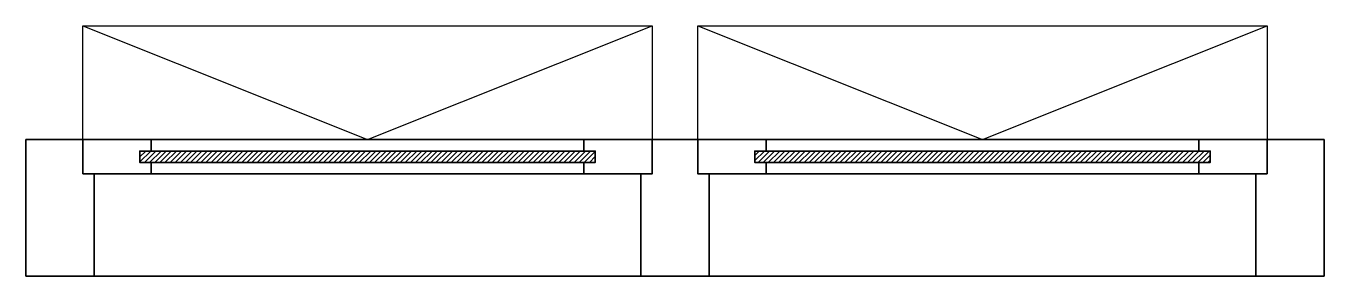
# Model space of a CAD drawing. Header units: millimetres. Extents: x -570 to 570, y -45 to 175.
import ezdxf

# ---------------------------------------------------------------- set-up
doc = ezdxf.new("R2010")
doc.units = ezdxf.units.MM
for name, color, linetype, lineweight in [('A-GLAZ', 111, 'Continuous', 35), ('A-GLAZ-JAMB', 111, 'Continuous', 35), ('A-GLAZ-PATT', 111, 'Continuous', 18), ('A-GLAZ-SASH', 111, 'Continuous', 35), ('A-GLAZ-SYMB', 111, 'Continuous', 25)]:
    doc.layers.add(name, color=color, linetype=linetype, lineweight=lineweight)

msp = doc.modelspace()

# ---------------------------------------------------------------- hatches: boundary and pattern name
at = {"layer": 'A-GLAZ-PATT'}
h = msp.add_hatch(dxfattribs=at)
h.set_pattern_fill('ANSI31', color=256)
h.paths.add_polyline_path([(-470, 55), (-70, 55), (-70, 65), (-470, 65)])
h = msp.add_hatch(dxfattribs=at)
h.set_pattern_fill('ANSI31', color=256)
h.paths.add_polyline_path([(70, 55), (470, 55), (470, 65), (70, 65)])

# ---------------------------------------------------------------- linework, layer by layer
at = {"layer": 'A-GLAZ'}
for points in [[(-470, 55), (-70, 55), (-70, 65), (-470, 65)], [(70, 55), (470, 55), (470, 65), (70, 65)]]:
    msp.add_lwpolyline(points, close=True, dxfattribs=at)
at = {"layer": 'A-GLAZ-JAMB'}
for points in [[(-570, -45), (-570, 75), (-520, 75), (-520, 45), (-510, 45), (-510, -45)], [(-30, -45), (-30, 45), (-20, 45), (-20, 75), (20, 75), (20, 45), (30, 45), (30, -45)], [(570, -45), (570, 75), (520, 75), (520, 45), (510, 45), (510, -45)], [(-510, -45), (-30, -45), (-30, 45), (-510, 45)], [(30, -45), (510, -45), (510, 45), (30, 45)]]:
    msp.add_lwpolyline(points, close=True, dxfattribs=at)
at = {"layer": 'A-GLAZ-SASH'}
for points in [[(-520, 75), (-520, 45), (-460, 45), (-460, 55), (-470, 55), (-470, 65), (-460, 65), (-460, 75)], [(-460, 75), (-80, 75), (-80, 65), (-70, 65), (-70, 55), (-80, 55), (-80, 45), (-460, 45), (-460, 55), (-470, 55), (-470, 65), (-460, 65)], [(-20, 75), (-20, 45), (-80, 45), (-80, 55), (-70, 55), (-70, 65), (-80, 65), (-80, 75)], [(20, 75), (20, 45), (80, 45), (80, 55), (70, 55), (70, 65), (80, 65), (80, 75)], [(80, 75), (460, 75), (460, 65), (470, 65), (470, 55), (460, 55), (460, 45), (80, 45), (80, 55), (70, 55), (70, 65), (80, 65)], [(520, 75), (520, 45), (460, 45), (460, 55), (470, 55), (470, 65), (460, 65), (460, 75)]]:
    msp.add_lwpolyline(points, close=True, dxfattribs=at)
at = {"layer": 'A-GLAZ-SYMB'}
for p, q in [((-520, 175), (-270, 75)), ((-270, 75), (-20, 175)), ((20, 175), (270, 75)), ((270, 75), (520, 175))]:
    msp.add_line(p, q, dxfattribs=at)
for points in [[(-520, 75), (-520, 175), (-20, 175), (-20, 75)], [(20, 75), (20, 175), (520, 175), (520, 75)]]:
    msp.add_lwpolyline(points, dxfattribs=at)

doc.saveas('drawing.dxf')
